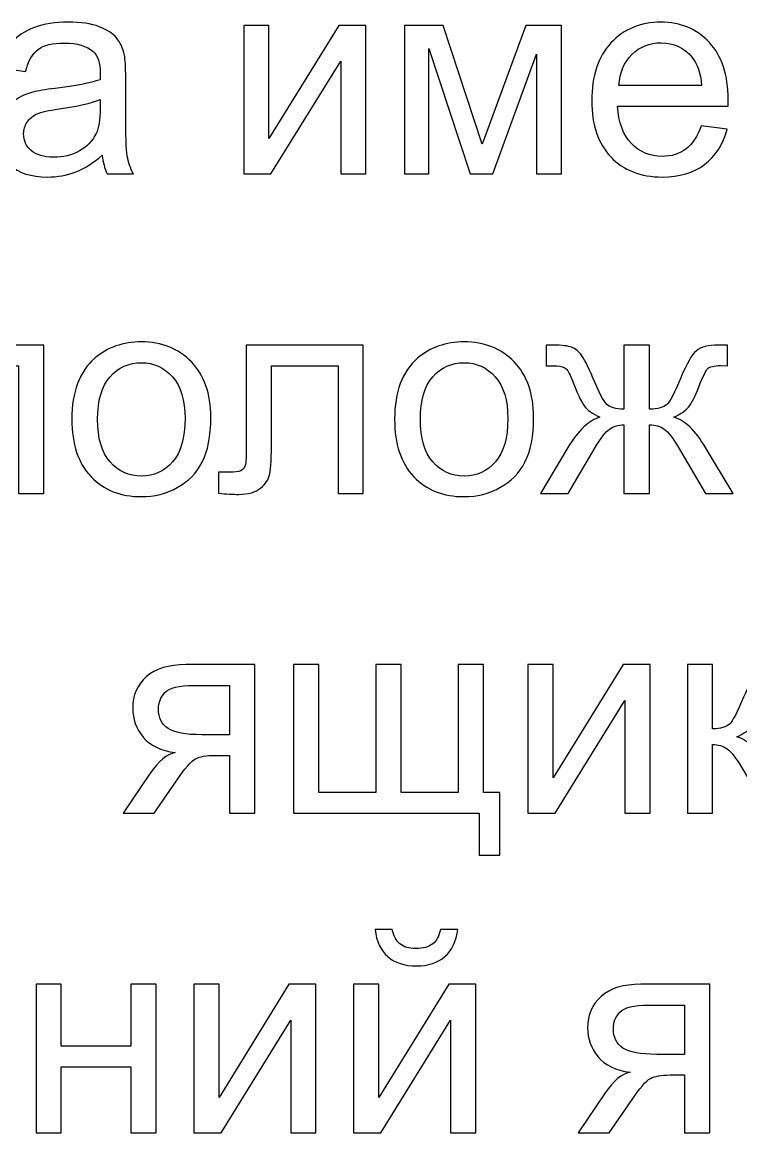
# Model space of a CAD drawing. Header units: centimetres. Extents: x 259 to 610, y 357 to 1252.
# Drawn here: x 307.33 to 316.19, y 1033.25 to 1046.95 of the extents above; entities that cross this region are included whole.
import ezdxf

# ---------------------------------------------------------------- set-up
doc = ezdxf.new("R2010")
doc.units = ezdxf.units.CM
doc.header["$MEASUREMENT"] = 0
doc.layers.add('layer 1', color=7, linetype='Continuous')

msp = doc.modelspace()

# ---------------------------------------------------------------- linework, layer by layer
at = {"layer": 'layer 1', "color": 250}
for points, knots in [([(308.3155, 1045.3049), (308.20026, 1045.20671), (308.08913, 1045.13791), (307.98271, 1045.09734), (307.98271, 1045.09734), (307.87629, 1045.05678), (307.76222, 1045.03678), (307.63993, 1045.03678), (307.63993, 1045.03678), (307.43885, 1045.03678), (307.28421, 1045.08559), (307.17603, 1045.18377), (307.17603, 1045.18377), (307.06784, 1045.28138), (307.01375, 1045.40661), (307.01375, 1045.55889), (307.01375, 1045.55889), (307.01375, 1045.64826), (307.03433, 1045.72999), (307.0749, 1045.80407), (307.0749, 1045.80407), (307.11606, 1045.87816), (307.16956, 1045.93695), (307.23541, 1045.98164), (307.23541, 1045.98164), (307.30185, 1046.02632), (307.37593, 1046.06043), (307.45884, 1046.08336), (307.45884, 1046.08336), (307.51998, 1046.09923), (307.61229, 1046.11452), (307.73518, 1046.12981), (307.73518, 1046.12981), (307.98565, 1046.1592), (308.17086, 1046.19507), (308.28904, 1046.23623), (308.28904, 1046.23623), (308.29021, 1046.27856), (308.2908, 1046.30561), (308.2908, 1046.31678), (308.2908, 1046.31678), (308.2908, 1046.4426), (308.2614, 1046.53138), (308.20261, 1046.58312), (308.20261, 1046.58312), (308.12323, 1046.65309), (308.00505, 1046.68778), (307.84866, 1046.68778), (307.84866, 1046.68778), (307.70225, 1046.68778), (307.59407, 1046.66191), (307.52469, 1046.61076), (307.52469, 1046.61076), (307.45472, 1046.55961), (307.40357, 1046.46906), (307.37005, 1046.33853), (307.37005, 1046.33853), (307.37005, 1046.33853), (307.06667, 1046.38086), (307.06667, 1046.38086), (307.06667, 1046.38086), (307.0943, 1046.5108), (307.13957, 1046.61605), (307.20307, 1046.69601), (307.20307, 1046.69601), (307.26657, 1046.77598), (307.3583, 1046.83712), (307.47824, 1046.88063), (307.47824, 1046.88063), (307.5976, 1046.92355), (307.73694, 1046.94531), (307.89452, 1046.94531), (307.89452, 1046.94531), (308.05091, 1046.94531), (308.1785, 1046.92708), (308.27669, 1046.89004), (308.27669, 1046.89004), (308.37429, 1046.853), (308.44661, 1046.80714), (308.49247, 1046.75128), (308.49247, 1046.75128), (308.53833, 1046.69542), (308.57067, 1046.62487), (308.58949, 1046.53961), (308.58949, 1046.53961), (308.59948, 1046.4867), (308.60477, 1046.39145), (308.60477, 1046.25445), (308.60477, 1046.25445), (308.60477, 1046.25445), (308.60477, 1045.84288), (308.60477, 1045.84288), (308.60477, 1045.84288), (308.60477, 1045.55537), (308.61124, 1045.37369), (308.62418, 1045.29666), (308.62418, 1045.29666), (308.63652, 1045.21964), (308.66239, 1045.14615), (308.70002, 1045.07559), (308.70002, 1045.07559), (308.70002, 1045.07559), (308.37547, 1045.07559), (308.37547, 1045.07559), (308.37547, 1045.07559), (308.34431, 1045.14085), (308.32432, 1045.21729), (308.3155, 1045.3049)], [0, 0, 0, 0, 0.03571429, 0.03571429, 0.03571429, 0.03571429, 0.07142857, 0.07142857, 0.07142857, 0.07142857, 0.10714286, 0.10714286, 0.10714286, 0.10714286, 0.14285714, 0.14285714, 0.14285714, 0.14285714, 0.17857143, 0.17857143, 0.17857143, 0.17857143, 0.21428571, 0.21428571, 0.21428571, 0.21428571, 0.25, 0.25, 0.25, 0.25, 0.28571429, 0.28571429, 0.28571429, 0.28571429, 0.32142857, 0.32142857, 0.32142857, 0.32142857, 0.35714286, 0.35714286, 0.35714286, 0.35714286, 0.39285714, 0.39285714, 0.39285714, 0.39285714, 0.42857143, 0.42857143, 0.42857143, 0.42857143, 0.46428571, 0.46428571, 0.46428571, 0.46428571, 0.5, 0.5, 0.5, 0.5, 0.53571429, 0.53571429, 0.53571429, 0.53571429, 0.57142857, 0.57142857, 0.57142857, 0.57142857, 0.60714286, 0.60714286, 0.60714286, 0.60714286, 0.64285714, 0.64285714, 0.64285714, 0.64285714, 0.67857143, 0.67857143, 0.67857143, 0.67857143, 0.71428571, 0.71428571, 0.71428571, 0.71428571, 0.75, 0.75, 0.75, 0.75, 0.78571429, 0.78571429, 0.78571429, 0.78571429, 0.82142857, 0.82142857, 0.82142857, 0.82142857, 0.85714286, 0.85714286, 0.85714286, 0.85714286, 0.89285714, 0.89285714, 0.89285714, 0.89285714, 0.92857143, 0.92857143, 0.92857143, 0.92857143, 1, 1, 1, 1]), ([(310.06174, 1046.9065), (310.06174, 1046.9065), (310.37219, 1046.9065), (310.37219, 1046.9065), (310.37219, 1046.9065), (310.37219, 1046.9065), (310.37219, 1045.51009), (310.37219, 1045.51009), (310.37219, 1045.51009), (310.37219, 1045.51009), (311.23473, 1046.9065), (311.23473, 1046.9065), (311.23473, 1046.9065), (311.23473, 1046.9065), (311.5681, 1046.9065), (311.5681, 1046.9065), (311.5681, 1046.9065), (311.5681, 1046.9065), (311.5681, 1045.07559), (311.5681, 1045.07559), (311.5681, 1045.07559), (311.5681, 1045.07559), (311.25766, 1045.07559), (311.25766, 1045.07559), (311.25766, 1045.07559), (311.25766, 1045.07559), (311.25766, 1046.46318), (311.25766, 1046.46318), (311.25766, 1046.46318), (311.25766, 1046.46318), (310.39629, 1045.07559), (310.39629, 1045.07559), (310.39629, 1045.07559), (310.39629, 1045.07559), (310.06174, 1045.07559), (310.06174, 1045.07559), (310.06174, 1045.07559), (310.06174, 1045.07559), (310.06174, 1046.9065), (310.06174, 1046.9065)], [0, 0, 0, 0, 0.09090909, 0.09090909, 0.09090909, 0.09090909, 0.18181818, 0.18181818, 0.18181818, 0.18181818, 0.27272727, 0.27272727, 0.27272727, 0.27272727, 0.36363636, 0.36363636, 0.36363636, 0.36363636, 0.45454545, 0.45454545, 0.45454545, 0.45454545, 0.54545455, 0.54545455, 0.54545455, 0.54545455, 0.63636364, 0.63636364, 0.63636364, 0.63636364, 0.72727273, 0.72727273, 0.72727273, 0.72727273, 0.81818182, 0.81818182, 0.81818182, 0.81818182, 1, 1, 1, 1]), ([(312.04318, 1046.9065), (312.04318, 1046.9065), (312.5206, 1046.9065), (312.5206, 1046.9065), (312.5206, 1046.9065), (312.5206, 1046.9065), (313.00449, 1045.4413), (313.00449, 1045.4413), (313.00449, 1045.4413), (313.00449, 1045.4413), (313.54013, 1046.9065), (313.54013, 1046.9065), (313.54013, 1046.9065), (313.54013, 1046.9065), (313.98345, 1046.9065), (313.98345, 1046.9065), (313.98345, 1046.9065), (313.98345, 1046.9065), (313.98345, 1045.07559), (313.98345, 1045.07559), (313.98345, 1045.07559), (313.98345, 1045.07559), (313.67301, 1045.07559), (313.67301, 1045.07559), (313.67301, 1045.07559), (313.67301, 1045.07559), (313.67301, 1046.54961), (313.67301, 1046.54961), (313.67301, 1046.54961), (313.67301, 1046.54961), (313.13385, 1045.07559), (313.13385, 1045.07559), (313.13385, 1045.07559), (313.13385, 1045.07559), (312.85633, 1045.07559), (312.85633, 1045.07559), (312.85633, 1045.07559), (312.85633, 1045.07559), (312.34656, 1046.62017), (312.34656, 1046.62017), (312.34656, 1046.62017), (312.34656, 1046.62017), (312.34656, 1045.07559), (312.34656, 1045.07559), (312.34656, 1045.07559), (312.34656, 1045.07559), (312.04318, 1045.07559), (312.04318, 1045.07559), (312.04318, 1045.07559), (312.04318, 1045.07559), (312.04318, 1046.9065), (312.04318, 1046.9065)], [0, 0, 0, 0, 0.07142857, 0.07142857, 0.07142857, 0.07142857, 0.14285714, 0.14285714, 0.14285714, 0.14285714, 0.21428571, 0.21428571, 0.21428571, 0.21428571, 0.28571429, 0.28571429, 0.28571429, 0.28571429, 0.35714286, 0.35714286, 0.35714286, 0.35714286, 0.42857143, 0.42857143, 0.42857143, 0.42857143, 0.5, 0.5, 0.5, 0.5, 0.57142857, 0.57142857, 0.57142857, 0.57142857, 0.64285714, 0.64285714, 0.64285714, 0.64285714, 0.71428571, 0.71428571, 0.71428571, 0.71428571, 0.78571429, 0.78571429, 0.78571429, 0.78571429, 0.85714286, 0.85714286, 0.85714286, 0.85714286, 1, 1, 1, 1]), ([(315.70676, 1045.66826), (315.70676, 1045.66826), (316.02779, 1045.62592), (316.02779, 1045.62592), (316.02779, 1045.62592), (315.97781, 1045.43954), (315.88433, 1045.29431), (315.74792, 1045.19142), (315.74792, 1045.19142), (315.61151, 1045.08853), (315.43748, 1045.03678), (315.22522, 1045.03678), (315.22522, 1045.03678), (314.95829, 1045.03678), (314.74662, 1045.1191), (314.59022, 1045.28373), (314.59022, 1045.28373), (314.43383, 1045.44777), (314.35563, 1045.67884), (314.35563, 1045.97576), (314.35563, 1045.97576), (314.35563, 1046.28268), (314.43441, 1046.52139), (314.59258, 1046.69072), (314.59258, 1046.69072), (314.75074, 1046.86064), (314.95594, 1046.94531), (315.20817, 1046.94531), (315.20817, 1046.94531), (315.45218, 1046.94531), (315.65149, 1046.86241), (315.80613, 1046.69601), (315.80613, 1046.69601), (315.96076, 1046.52962), (316.03837, 1046.29561), (316.03837, 1045.99399), (316.03837, 1045.99399), (316.03837, 1045.97576), (316.03779, 1045.94813), (316.03661, 1045.91167), (316.03661, 1045.91167), (316.03661, 1045.91167), (314.67313, 1045.91167), (314.67313, 1045.91167), (314.67313, 1045.91167), (314.68489, 1045.71118), (314.74133, 1045.55713), (314.84364, 1045.45071), (314.84364, 1045.45071), (314.94535, 1045.34429), (315.07294, 1045.29078), (315.22522, 1045.29078), (315.22522, 1045.29078), (315.3387, 1045.29078), (315.43571, 1045.32077), (315.51568, 1045.38074), (315.51568, 1045.38074), (315.59623, 1045.44071), (315.65973, 1045.53655), (315.70676, 1045.66826)], [0, 0, 0, 0, 0.0625, 0.0625, 0.0625, 0.0625, 0.125, 0.125, 0.125, 0.125, 0.1875, 0.1875, 0.1875, 0.1875, 0.25, 0.25, 0.25, 0.25, 0.3125, 0.3125, 0.3125, 0.3125, 0.375, 0.375, 0.375, 0.375, 0.4375, 0.4375, 0.4375, 0.4375, 0.5, 0.5, 0.5, 0.5, 0.5625, 0.5625, 0.5625, 0.5625, 0.625, 0.625, 0.625, 0.625, 0.6875, 0.6875, 0.6875, 0.6875, 0.75, 0.75, 0.75, 0.75, 0.8125, 0.8125, 0.8125, 0.8125, 0.875, 0.875, 0.875, 0.875, 1, 1, 1, 1]), ([(314.69077, 1046.16567), (314.69077, 1046.16567), (315.71029, 1046.16567), (315.71029, 1046.16567), (315.71029, 1046.16567), (315.69677, 1046.31972), (315.65737, 1046.43496), (315.59329, 1046.51198), (315.59329, 1046.51198), (315.4951, 1046.63134), (315.36692, 1046.69131), (315.20994, 1046.69131), (315.20994, 1046.69131), (315.06765, 1046.69131), (314.94829, 1046.64368), (314.85128, 1046.54843), (314.85128, 1046.54843), (314.75485, 1046.45318), (314.70135, 1046.3256), (314.69077, 1046.16567)], [0, 0, 0, 0, 0.16666667, 0.16666667, 0.16666667, 0.16666667, 0.33333333, 0.33333333, 0.33333333, 0.33333333, 0.5, 0.5, 0.5, 0.5, 0.66666667, 0.66666667, 0.66666667, 0.66666667, 1, 1, 1, 1]), ([(308.2908, 1045.99281), (308.17791, 1045.94695), (308.00858, 1045.90814), (307.7828, 1045.87639), (307.7828, 1045.87639), (307.65463, 1045.85817), (307.56408, 1045.83759), (307.51117, 1045.81466), (307.51117, 1045.81466), (307.45825, 1045.79173), (307.41768, 1045.75821), (307.38887, 1045.7147), (307.38887, 1045.7147), (307.36006, 1045.67061), (307.34536, 1045.62181), (307.34536, 1045.56771), (307.34536, 1045.56771), (307.34536, 1045.48599), (307.37652, 1045.4172), (307.43943, 1045.36252), (307.43943, 1045.36252), (307.50235, 1045.30783), (307.59407, 1045.2802), (307.7146, 1045.2802), (307.7146, 1045.2802), (307.83396, 1045.2802), (307.94038, 1045.30607), (308.03386, 1045.3584), (308.03386, 1045.3584), (308.12676, 1045.41014), (308.19555, 1045.48128), (308.23906, 1045.57124), (308.23906, 1045.57124), (308.27258, 1045.64121), (308.28904, 1045.7441), (308.28904, 1045.87992), (308.28904, 1045.87992), (308.28904, 1045.87992), (308.2908, 1045.99281), (308.2908, 1045.99281)], [0, 0, 0, 0, 0.09090909, 0.09090909, 0.09090909, 0.09090909, 0.18181818, 0.18181818, 0.18181818, 0.18181818, 0.27272727, 0.27272727, 0.27272727, 0.27272727, 0.36363636, 0.36363636, 0.36363636, 0.36363636, 0.45454545, 0.45454545, 0.45454545, 0.45454545, 0.54545455, 0.54545455, 0.54545455, 0.54545455, 0.63636364, 0.63636364, 0.63636364, 0.63636364, 0.72727273, 0.72727273, 0.72727273, 0.72727273, 0.81818182, 0.81818182, 0.81818182, 0.81818182, 1, 1, 1, 1]), ([(307.94038, 1042.04994), (307.94038, 1042.38801), (308.03445, 1042.63849), (308.22319, 1042.80135), (308.22319, 1042.80135), (308.38017, 1042.93658), (308.57244, 1043.0042), (308.7988, 1043.0042), (308.7988, 1043.0042), (309.04986, 1043.0042), (309.25565, 1042.92188), (309.41557, 1042.75725), (309.41557, 1042.75725), (309.57491, 1042.59321), (309.65487, 1042.36567), (309.65487, 1042.07581), (309.65487, 1042.07581), (309.65487, 1041.84062), (309.61959, 1041.656), (309.54904, 1041.52136), (309.54904, 1041.52136), (309.47848, 1041.38672), (309.37559, 1041.28206), (309.24036, 1041.20739), (309.24036, 1041.20739), (309.10572, 1041.13272), (308.95814, 1041.09567), (308.7988, 1041.09567), (308.7988, 1041.09567), (308.54245, 1041.09567), (308.33549, 1041.1774), (308.17732, 1041.34144), (308.17732, 1041.34144), (308.01916, 1041.50548), (307.94038, 1041.74184), (307.94038, 1042.04994)], [0, 0, 0, 0, 0.1, 0.1, 0.1, 0.1, 0.2, 0.2, 0.2, 0.2, 0.3, 0.3, 0.3, 0.3, 0.4, 0.4, 0.4, 0.4, 0.5, 0.5, 0.5, 0.5, 0.6, 0.6, 0.6, 0.6, 0.7, 0.7, 0.7, 0.7, 0.8, 0.8, 0.8, 0.8, 1, 1, 1, 1]), ([(311.92264, 1042.04994), (311.92264, 1042.38801), (312.01671, 1042.63849), (312.20545, 1042.80135), (312.20545, 1042.80135), (312.36243, 1042.93658), (312.5547, 1043.0042), (312.78106, 1043.0042), (312.78106, 1043.0042), (313.03212, 1043.0042), (313.23791, 1042.92188), (313.39783, 1042.75725), (313.39783, 1042.75725), (313.55717, 1042.59321), (313.63713, 1042.36567), (313.63713, 1042.07581), (313.63713, 1042.07581), (313.63713, 1041.84062), (313.60185, 1041.656), (313.5313, 1041.52136), (313.5313, 1041.52136), (313.46074, 1041.38672), (313.35785, 1041.28206), (313.22262, 1041.20739), (313.22262, 1041.20739), (313.08798, 1041.13272), (312.9404, 1041.09567), (312.78106, 1041.09567), (312.78106, 1041.09567), (312.52471, 1041.09567), (312.31775, 1041.1774), (312.15958, 1041.34144), (312.15958, 1041.34144), (312.00142, 1041.50548), (311.92264, 1041.74184), (311.92264, 1042.04994)], [0, 0, 0, 0, 0.1, 0.1, 0.1, 0.1, 0.2, 0.2, 0.2, 0.2, 0.3, 0.3, 0.3, 0.3, 0.4, 0.4, 0.4, 0.4, 0.5, 0.5, 0.5, 0.5, 0.6, 0.6, 0.6, 0.6, 0.7, 0.7, 0.7, 0.7, 0.8, 0.8, 0.8, 0.8, 1, 1, 1, 1]), ([(306.1465, 1042.96539), (306.1465, 1042.96539), (307.59289, 1042.96539), (307.59289, 1042.96539), (307.59289, 1042.96539), (307.59289, 1042.96539), (307.59289, 1041.13448), (307.59289, 1041.13448), (307.59289, 1041.13448), (307.59289, 1041.13448), (307.28244, 1041.13448), (307.28244, 1041.13448), (307.28244, 1041.13448), (307.28244, 1041.13448), (307.28244, 1042.70787), (307.28244, 1042.70787), (307.28244, 1042.70787), (307.28244, 1042.70787), (306.45695, 1042.70787), (306.45695, 1042.70787), (306.45695, 1042.70787), (306.45695, 1042.70787), (306.45695, 1041.13448), (306.45695, 1041.13448), (306.45695, 1041.13448), (306.45695, 1041.13448), (306.1465, 1041.13448), (306.1465, 1041.13448), (306.1465, 1041.13448), (306.1465, 1041.13448), (306.1465, 1042.96539), (306.1465, 1042.96539)], [0, 0, 0, 0, 0.11111111, 0.11111111, 0.11111111, 0.11111111, 0.22222222, 0.22222222, 0.22222222, 0.22222222, 0.33333333, 0.33333333, 0.33333333, 0.33333333, 0.44444444, 0.44444444, 0.44444444, 0.44444444, 0.55555556, 0.55555556, 0.55555556, 0.55555556, 0.66666667, 0.66666667, 0.66666667, 0.66666667, 0.77777778, 0.77777778, 0.77777778, 0.77777778, 1, 1, 1, 1]), ([(310.09291, 1042.96539), (310.09291, 1042.96539), (311.53576, 1042.96539), (311.53576, 1042.96539), (311.53576, 1042.96539), (311.53576, 1042.96539), (311.53576, 1041.13624), (311.53576, 1041.13624), (311.53576, 1041.13624), (311.53576, 1041.13624), (311.22532, 1041.13624), (311.22532, 1041.13624), (311.22532, 1041.13624), (311.22532, 1041.13624), (311.22532, 1042.70787), (311.22532, 1042.70787), (311.22532, 1042.70787), (311.22532, 1042.70787), (310.40335, 1042.70787), (310.40335, 1042.70787), (310.40335, 1042.70787), (310.40335, 1042.70787), (310.40335, 1041.79711), (310.40335, 1041.79711), (310.40335, 1041.79711), (310.40335, 1041.58486), (310.3963, 1041.44492), (310.38277, 1041.37672), (310.38277, 1041.37672), (310.36866, 1041.3091), (310.33103, 1041.25031), (310.2693, 1041.19974), (310.2693, 1041.19974), (310.20697, 1041.14918), (310.1176, 1041.1239), (310.0006, 1041.1239), (310.0006, 1041.1239), (309.92828, 1041.1239), (309.84479, 1041.1286), (309.75071, 1041.13742), (309.75071, 1041.13742), (309.75071, 1041.13742), (309.75071, 1041.39553), (309.75071, 1041.39553), (309.75071, 1041.39553), (309.75071, 1041.39553), (309.88653, 1041.39553), (309.88653, 1041.39553), (309.88653, 1041.39553), (309.95062, 1041.39553), (309.99648, 1041.402), (310.02412, 1041.41553), (310.02412, 1041.41553), (310.05175, 1041.42846), (310.06998, 1041.44963), (310.07938, 1041.47844), (310.07938, 1041.47844), (310.0882, 1041.50725), (310.09291, 1041.60073), (310.09291, 1041.7589), (310.09291, 1041.7589), (310.09291, 1041.7589), (310.09291, 1042.96539), (310.09291, 1042.96539)], [0, 0, 0, 0, 0.05882353, 0.05882353, 0.05882353, 0.05882353, 0.11764706, 0.11764706, 0.11764706, 0.11764706, 0.17647059, 0.17647059, 0.17647059, 0.17647059, 0.23529412, 0.23529412, 0.23529412, 0.23529412, 0.29411765, 0.29411765, 0.29411765, 0.29411765, 0.35294118, 0.35294118, 0.35294118, 0.35294118, 0.41176471, 0.41176471, 0.41176471, 0.41176471, 0.47058824, 0.47058824, 0.47058824, 0.47058824, 0.52941176, 0.52941176, 0.52941176, 0.52941176, 0.58823529, 0.58823529, 0.58823529, 0.58823529, 0.64705882, 0.64705882, 0.64705882, 0.64705882, 0.70588235, 0.70588235, 0.70588235, 0.70588235, 0.76470588, 0.76470588, 0.76470588, 0.76470588, 0.82352941, 0.82352941, 0.82352941, 0.82352941, 0.88235294, 0.88235294, 0.88235294, 0.88235294, 1, 1, 1, 1]), ([(315.06941, 1042.96539), (315.06941, 1042.96539), (315.06941, 1042.17517), (315.06941, 1042.17517), (315.06941, 1042.17517), (315.16937, 1042.17517), (315.23992, 1042.19399), (315.28049, 1042.23103), (315.28049, 1042.23103), (315.32106, 1042.26866), (315.37927, 1042.37861), (315.45453, 1042.56205), (315.45453, 1042.56205), (315.52508, 1042.73609), (315.58917, 1042.84662), (315.64679, 1042.89484), (315.64679, 1042.89484), (315.70324, 1042.94187), (315.79261, 1042.96539), (315.91549, 1042.96539), (315.91549, 1042.96539), (315.91549, 1042.96539), (316.02897, 1042.96539), (316.02897, 1042.96539), (316.02897, 1042.96539), (316.02897, 1042.96539), (316.02897, 1042.70963), (316.02897, 1042.70963), (316.02897, 1042.70963), (316.02897, 1042.70963), (315.94489, 1042.71139), (315.94489, 1042.71139), (315.94489, 1042.71139), (315.86198, 1042.71139), (315.80966, 1042.69905), (315.78673, 1042.67494), (315.78673, 1042.67494), (315.76262, 1042.64966), (315.72558, 1042.5744), (315.67619, 1042.44916), (315.67619, 1042.44916), (315.63033, 1042.32922), (315.58799, 1042.2469), (315.54919, 1042.20045), (315.54919, 1042.20045), (315.51038, 1042.15459), (315.44924, 1042.11285), (315.36692, 1042.07463), (315.36692, 1042.07463), (315.50098, 1042.03877), (315.6315, 1041.91471), (315.75909, 1041.70186), (315.75909, 1041.70186), (315.75909, 1041.70186), (316.09952, 1041.13448), (316.09952, 1041.13448), (316.09952, 1041.13448), (316.09952, 1041.13448), (315.7585, 1041.13448), (315.7585, 1041.13448), (315.7585, 1041.13448), (315.7585, 1041.13448), (315.42689, 1041.70128), (315.42689, 1041.70128), (315.42689, 1041.70128), (315.35928, 1041.81652), (315.29989, 1041.89177), (315.24992, 1041.92764), (315.24992, 1041.92764), (315.19935, 1041.96351), (315.13938, 1041.98114), (315.06941, 1041.98114), (315.06941, 1041.98114), (315.06941, 1041.98114), (315.06941, 1041.13448), (315.06941, 1041.13448), (315.06941, 1041.13448), (315.06941, 1041.13448), (314.75191, 1041.13448), (314.75191, 1041.13448), (314.75191, 1041.13448), (314.75191, 1041.13448), (314.75191, 1041.98114), (314.75191, 1041.98114), (314.75191, 1041.98114), (314.68312, 1041.98114), (314.62374, 1041.96351), (314.57376, 1041.92823), (314.57376, 1041.92823), (314.5232, 1041.89295), (314.4644, 1041.8171), (314.39737, 1041.70069), (314.39737, 1041.70069), (314.39737, 1041.70069), (314.06282, 1041.13448), (314.06282, 1041.13448), (314.06282, 1041.13448), (314.06282, 1041.13448), (313.7218, 1041.13448), (313.7218, 1041.13448), (313.7218, 1041.13448), (313.7218, 1041.13448), (314.06106, 1041.70186), (314.06106, 1041.70186), (314.06106, 1041.70186), (314.18982, 1041.91471), (314.32153, 1042.03877), (314.45558, 1042.07463), (314.45558, 1042.07463), (314.36386, 1042.11696), (314.29918, 1042.16341), (314.26273, 1042.21339), (314.26273, 1042.21339), (314.22569, 1042.26337), (314.17101, 1042.38272), (314.09751, 1042.57146), (314.09751, 1042.57146), (314.07223, 1042.63496), (314.04518, 1042.67376), (314.01637, 1042.68787), (314.01637, 1042.68787), (313.98639, 1042.70257), (313.94229, 1042.70963), (313.88349, 1042.70963), (313.88349, 1042.70963), (313.86879, 1042.70963), (313.83822, 1042.70904), (313.79236, 1042.70787), (313.79236, 1042.70787), (313.79236, 1042.70787), (313.79236, 1042.96539), (313.79236, 1042.96539), (313.79236, 1042.96539), (313.79236, 1042.96539), (313.83528, 1042.96539), (313.83528, 1042.96539), (313.83528, 1042.96539), (313.95523, 1042.96539), (314.0393, 1042.95834), (314.0881, 1042.94364), (314.0881, 1042.94364), (314.13691, 1042.92953), (314.18041, 1042.89895), (314.21922, 1042.8525), (314.21922, 1042.8525), (314.25744, 1042.80606), (314.30741, 1042.70963), (314.36856, 1042.56205), (314.36856, 1042.56205), (314.44323, 1042.38155), (314.50085, 1042.27219), (314.54084, 1042.23338), (314.54084, 1042.23338), (314.58082, 1042.19457), (314.65137, 1042.17517), (314.75191, 1042.17517), (314.75191, 1042.17517), (314.75191, 1042.17517), (314.75191, 1042.96539), (314.75191, 1042.96539), (314.75191, 1042.96539), (314.75191, 1042.96539), (315.06941, 1042.96539), (315.06941, 1042.96539)], [0, 0, 0, 0, 0.02380952, 0.02380952, 0.02380952, 0.02380952, 0.04761905, 0.04761905, 0.04761905, 0.04761905, 0.07142857, 0.07142857, 0.07142857, 0.07142857, 0.0952381, 0.0952381, 0.0952381, 0.0952381, 0.11904762, 0.11904762, 0.11904762, 0.11904762, 0.14285714, 0.14285714, 0.14285714, 0.14285714, 0.16666667, 0.16666667, 0.16666667, 0.16666667, 0.19047619, 0.19047619, 0.19047619, 0.19047619, 0.21428571, 0.21428571, 0.21428571, 0.21428571, 0.23809524, 0.23809524, 0.23809524, 0.23809524, 0.26190476, 0.26190476, 0.26190476, 0.26190476, 0.28571429, 0.28571429, 0.28571429, 0.28571429, 0.30952381, 0.30952381, 0.30952381, 0.30952381, 0.33333333, 0.33333333, 0.33333333, 0.33333333, 0.35714286, 0.35714286, 0.35714286, 0.35714286, 0.38095238, 0.38095238, 0.38095238, 0.38095238, 0.4047619, 0.4047619, 0.4047619, 0.4047619, 0.42857143, 0.42857143, 0.42857143, 0.42857143, 0.45238095, 0.45238095, 0.45238095, 0.45238095, 0.47619048, 0.47619048, 0.47619048, 0.47619048, 0.5, 0.5, 0.5, 0.5, 0.52380952, 0.52380952, 0.52380952, 0.52380952, 0.54761905, 0.54761905, 0.54761905, 0.54761905, 0.57142857, 0.57142857, 0.57142857, 0.57142857, 0.5952381, 0.5952381, 0.5952381, 0.5952381, 0.61904762, 0.61904762, 0.61904762, 0.61904762, 0.64285714, 0.64285714, 0.64285714, 0.64285714, 0.66666667, 0.66666667, 0.66666667, 0.66666667, 0.69047619, 0.69047619, 0.69047619, 0.69047619, 0.71428571, 0.71428571, 0.71428571, 0.71428571, 0.73809524, 0.73809524, 0.73809524, 0.73809524, 0.76190476, 0.76190476, 0.76190476, 0.76190476, 0.78571429, 0.78571429, 0.78571429, 0.78571429, 0.80952381, 0.80952381, 0.80952381, 0.80952381, 0.83333333, 0.83333333, 0.83333333, 0.83333333, 0.85714286, 0.85714286, 0.85714286, 0.85714286, 0.88095238, 0.88095238, 0.88095238, 0.88095238, 0.9047619, 0.9047619, 0.9047619, 0.9047619, 0.92857143, 0.92857143, 0.92857143, 0.92857143, 0.95238095, 0.95238095, 0.95238095, 0.95238095, 1, 1, 1, 1]), ([(308.25788, 1042.04935), (308.25788, 1041.81534), (308.30903, 1041.64013), (308.41133, 1041.5243), (308.41133, 1041.5243), (308.51423, 1041.40788), (308.64299, 1041.34967), (308.7988, 1041.34967), (308.7988, 1041.34967), (308.95285, 1041.34967), (309.08102, 1041.40788), (309.18392, 1041.52489), (309.18392, 1041.52489), (309.28622, 1041.64189), (309.33737, 1041.82004), (309.33737, 1042.05934), (309.33737, 1042.05934), (309.33737, 1042.28512), (309.28563, 1042.45622), (309.18274, 1042.57205), (309.18274, 1042.57205), (309.07985, 1042.68846), (308.95167, 1042.74667), (308.7988, 1042.74667), (308.7988, 1042.74667), (308.64299, 1042.74667), (308.51423, 1042.68905), (308.41133, 1042.57322), (308.41133, 1042.57322), (308.30903, 1042.45739), (308.25788, 1042.28277), (308.25788, 1042.04935)], [0, 0, 0, 0, 0.11111111, 0.11111111, 0.11111111, 0.11111111, 0.22222222, 0.22222222, 0.22222222, 0.22222222, 0.33333333, 0.33333333, 0.33333333, 0.33333333, 0.44444444, 0.44444444, 0.44444444, 0.44444444, 0.55555556, 0.55555556, 0.55555556, 0.55555556, 0.66666667, 0.66666667, 0.66666667, 0.66666667, 0.77777778, 0.77777778, 0.77777778, 0.77777778, 1, 1, 1, 1]), ([(312.24014, 1042.04935), (312.24014, 1041.81534), (312.29129, 1041.64013), (312.39359, 1041.5243), (312.39359, 1041.5243), (312.49649, 1041.40788), (312.62525, 1041.34967), (312.78106, 1041.34967), (312.78106, 1041.34967), (312.93511, 1041.34967), (313.06328, 1041.40788), (313.16618, 1041.52489), (313.16618, 1041.52489), (313.26848, 1041.64189), (313.31963, 1041.82004), (313.31963, 1042.05934), (313.31963, 1042.05934), (313.31963, 1042.28512), (313.26789, 1042.45622), (313.165, 1042.57205), (313.165, 1042.57205), (313.06211, 1042.68846), (312.93393, 1042.74667), (312.78106, 1042.74667), (312.78106, 1042.74667), (312.62525, 1042.74667), (312.49649, 1042.68905), (312.39359, 1042.57322), (312.39359, 1042.57322), (312.29129, 1042.45739), (312.24014, 1042.28277), (312.24014, 1042.04935)], [0, 0, 0, 0, 0.11111111, 0.11111111, 0.11111111, 0.11111111, 0.22222222, 0.22222222, 0.22222222, 0.22222222, 0.33333333, 0.33333333, 0.33333333, 0.33333333, 0.44444444, 0.44444444, 0.44444444, 0.44444444, 0.55555556, 0.55555556, 0.55555556, 0.55555556, 0.66666667, 0.66666667, 0.66666667, 0.66666667, 0.77777778, 0.77777778, 0.77777778, 0.77777778, 1, 1, 1, 1]), ([(310.19755, 1039.02428), (310.19755, 1039.02428), (310.19755, 1037.19337), (310.19755, 1037.19337), (310.19755, 1037.19337), (310.19755, 1037.19337), (309.88711, 1037.19337), (309.88711, 1037.19337), (309.88711, 1037.19337), (309.88711, 1037.19337), (309.88711, 1037.90598), (309.88711, 1037.90598), (309.88711, 1037.90598), (309.88711, 1037.90598), (309.70837, 1037.90598), (309.70837, 1037.90598), (309.70837, 1037.90598), (309.59959, 1037.90598), (309.51846, 1037.89187), (309.46495, 1037.86306), (309.46495, 1037.86306), (309.41145, 1037.83425), (309.33325, 1037.74429), (309.23035, 1037.59201), (309.23035, 1037.59201), (309.23035, 1037.59201), (308.95754, 1037.19337), (308.95754, 1037.19337), (308.95754, 1037.19337), (308.95754, 1037.19337), (308.57301, 1037.19337), (308.57301, 1037.19337), (308.57301, 1037.19337), (308.57301, 1037.19337), (308.90815, 1037.68491), (308.90815, 1037.68491), (308.90815, 1037.68491), (309.01046, 1037.83542), (309.11276, 1037.92009), (309.21448, 1037.93949), (309.21448, 1037.93949), (309.0375, 1037.9636), (308.9058, 1038.02769), (308.81996, 1038.13117), (308.81996, 1038.13117), (308.73411, 1038.23465), (308.69119, 1038.35401), (308.69119, 1038.48865), (308.69119, 1038.48865), (308.69119, 1038.64799), (308.74705, 1038.77675), (308.85935, 1038.87553), (308.85935, 1038.87553), (308.97165, 1038.97489), (309.13452, 1039.02428), (309.34736, 1039.02428), (309.34736, 1039.02428), (309.34736, 1039.02428), (310.19755, 1039.02428), (310.19755, 1039.02428)], [0, 0, 0, 0, 0.0625, 0.0625, 0.0625, 0.0625, 0.125, 0.125, 0.125, 0.125, 0.1875, 0.1875, 0.1875, 0.1875, 0.25, 0.25, 0.25, 0.25, 0.3125, 0.3125, 0.3125, 0.3125, 0.375, 0.375, 0.375, 0.375, 0.4375, 0.4375, 0.4375, 0.4375, 0.5, 0.5, 0.5, 0.5, 0.5625, 0.5625, 0.5625, 0.5625, 0.625, 0.625, 0.625, 0.625, 0.6875, 0.6875, 0.6875, 0.6875, 0.75, 0.75, 0.75, 0.75, 0.8125, 0.8125, 0.8125, 0.8125, 0.875, 0.875, 0.875, 0.875, 1, 1, 1, 1]), ([(310.67557, 1039.02428), (310.67557, 1039.02428), (310.98601, 1039.02428), (310.98601, 1039.02428), (310.98601, 1039.02428), (310.98601, 1039.02428), (310.98601, 1037.44737), (310.98601, 1037.44737), (310.98601, 1037.44737), (310.98601, 1037.44737), (311.69156, 1037.44737), (311.69156, 1037.44737), (311.69156, 1037.44737), (311.69156, 1037.44737), (311.69156, 1039.02428), (311.69156, 1039.02428), (311.69156, 1039.02428), (311.69156, 1039.02428), (312.00201, 1039.02428), (312.00201, 1039.02428), (312.00201, 1039.02428), (312.00201, 1039.02428), (312.00201, 1037.44737), (312.00201, 1037.44737), (312.00201, 1037.44737), (312.00201, 1037.44737), (312.70756, 1037.44737), (312.70756, 1037.44737), (312.70756, 1037.44737), (312.70756, 1037.44737), (312.70756, 1039.02428), (312.70756, 1039.02428), (312.70756, 1039.02428), (312.70756, 1039.02428), (313.01801, 1039.02428), (313.01801, 1039.02428), (313.01801, 1039.02428), (313.01801, 1039.02428), (313.01801, 1037.44737), (313.01801, 1037.44737), (313.01801, 1037.44737), (313.01801, 1037.44737), (313.22262, 1037.44737), (313.22262, 1037.44737), (313.22262, 1037.44737), (313.22262, 1037.44737), (313.22262, 1036.67479), (313.22262, 1036.67479), (313.22262, 1036.67479), (313.22262, 1036.67479), (312.96509, 1036.67479), (312.96509, 1036.67479), (312.96509, 1036.67479), (312.96509, 1036.67479), (312.96509, 1037.19337), (312.96509, 1037.19337), (312.96509, 1037.19337), (312.96509, 1037.19337), (310.67557, 1037.19337), (310.67557, 1037.19337), (310.67557, 1037.19337), (310.67557, 1037.19337), (310.67557, 1039.02428), (310.67557, 1039.02428)], [0, 0, 0, 0, 0.05882353, 0.05882353, 0.05882353, 0.05882353, 0.11764706, 0.11764706, 0.11764706, 0.11764706, 0.17647059, 0.17647059, 0.17647059, 0.17647059, 0.23529412, 0.23529412, 0.23529412, 0.23529412, 0.29411765, 0.29411765, 0.29411765, 0.29411765, 0.35294118, 0.35294118, 0.35294118, 0.35294118, 0.41176471, 0.41176471, 0.41176471, 0.41176471, 0.47058824, 0.47058824, 0.47058824, 0.47058824, 0.52941176, 0.52941176, 0.52941176, 0.52941176, 0.58823529, 0.58823529, 0.58823529, 0.58823529, 0.64705882, 0.64705882, 0.64705882, 0.64705882, 0.70588235, 0.70588235, 0.70588235, 0.70588235, 0.76470588, 0.76470588, 0.76470588, 0.76470588, 0.82352941, 0.82352941, 0.82352941, 0.82352941, 0.88235294, 0.88235294, 0.88235294, 0.88235294, 1, 1, 1, 1]), ([(313.56775, 1039.02428), (313.56775, 1039.02428), (313.8782, 1039.02428), (313.8782, 1039.02428), (313.8782, 1039.02428), (313.8782, 1039.02428), (313.8782, 1037.62787), (313.8782, 1037.62787), (313.8782, 1037.62787), (313.8782, 1037.62787), (314.74074, 1039.02428), (314.74074, 1039.02428), (314.74074, 1039.02428), (314.74074, 1039.02428), (315.07411, 1039.02428), (315.07411, 1039.02428), (315.07411, 1039.02428), (315.07411, 1039.02428), (315.07411, 1037.19337), (315.07411, 1037.19337), (315.07411, 1037.19337), (315.07411, 1037.19337), (314.76367, 1037.19337), (314.76367, 1037.19337), (314.76367, 1037.19337), (314.76367, 1037.19337), (314.76367, 1038.58096), (314.76367, 1038.58096), (314.76367, 1038.58096), (314.76367, 1038.58096), (313.9023, 1037.19337), (313.9023, 1037.19337), (313.9023, 1037.19337), (313.9023, 1037.19337), (313.56775, 1037.19337), (313.56775, 1037.19337), (313.56775, 1037.19337), (313.56775, 1037.19337), (313.56775, 1039.02428), (313.56775, 1039.02428)], [0, 0, 0, 0, 0.09090909, 0.09090909, 0.09090909, 0.09090909, 0.18181818, 0.18181818, 0.18181818, 0.18181818, 0.27272727, 0.27272727, 0.27272727, 0.27272727, 0.36363636, 0.36363636, 0.36363636, 0.36363636, 0.45454545, 0.45454545, 0.45454545, 0.45454545, 0.54545455, 0.54545455, 0.54545455, 0.54545455, 0.63636364, 0.63636364, 0.63636364, 0.63636364, 0.72727273, 0.72727273, 0.72727273, 0.72727273, 0.81818182, 0.81818182, 0.81818182, 0.81818182, 1, 1, 1, 1]), ([(315.53508, 1039.02428), (315.53508, 1039.02428), (315.84552, 1039.02428), (315.84552, 1039.02428), (315.84552, 1039.02428), (315.84552, 1039.02428), (315.84552, 1038.23406), (315.84552, 1038.23406), (315.84552, 1038.23406), (315.9443, 1038.23406), (316.01368, 1038.25288), (316.05366, 1038.29109), (316.05366, 1038.29109), (316.09305, 1038.32872), (316.15126, 1038.43867), (316.22887, 1038.62153), (316.22887, 1038.62153), (316.29002, 1038.76617), (316.33941, 1038.86142), (316.37704, 1038.90728), (316.37704, 1038.90728), (316.41525, 1038.95314), (316.45876, 1038.9843), (316.50815, 1039.00018), (316.50815, 1039.00018), (316.55813, 1039.01605), (316.6375, 1039.02428), (316.74628, 1039.02428), (316.74628, 1039.02428), (316.74628, 1039.02428), (316.8086, 1039.02428), (316.8086, 1039.02428), (316.8086, 1039.02428), (316.8086, 1039.02428), (316.8086, 1038.76852), (316.8086, 1038.76852), (316.8086, 1038.76852), (316.8086, 1038.76852), (316.72217, 1038.77028), (316.72217, 1038.77028), (316.72217, 1038.77028), (316.64044, 1038.77028), (316.58811, 1038.75794), (316.56518, 1038.73383), (316.56518, 1038.73383), (316.54108, 1038.70855), (316.50404, 1038.63329), (316.45465, 1038.50805), (316.45465, 1038.50805), (316.40761, 1038.38811), (316.36469, 1038.30521), (316.3253, 1038.25934), (316.3253, 1038.25934), (316.28649, 1038.21348), (316.22593, 1038.17174), (316.1442, 1038.13352), (316.1442, 1038.13352), (316.27767, 1038.09766), (316.40937, 1037.9736), (316.53873, 1037.76075), (316.53873, 1037.76075), (316.53873, 1037.76075), (316.87916, 1037.19337), (316.87916, 1037.19337), (316.87916, 1037.19337), (316.87916, 1037.19337), (316.53814, 1037.19337), (316.53814, 1037.19337), (316.53814, 1037.19337), (316.53814, 1037.19337), (316.20241, 1037.75899), (316.20241, 1037.75899), (316.20241, 1037.75899), (316.1348, 1037.87364), (316.076, 1037.9489), (316.02602, 1037.98535), (316.02602, 1037.98535), (315.97546, 1038.02181), (315.91549, 1038.04003), (315.84552, 1038.04003), (315.84552, 1038.04003), (315.84552, 1038.04003), (315.84552, 1037.19337), (315.84552, 1037.19337), (315.84552, 1037.19337), (315.84552, 1037.19337), (315.53508, 1037.19337), (315.53508, 1037.19337), (315.53508, 1037.19337), (315.53508, 1037.19337), (315.53508, 1039.02428), (315.53508, 1039.02428)], [0, 0, 0, 0, 0.04166667, 0.04166667, 0.04166667, 0.04166667, 0.08333333, 0.08333333, 0.08333333, 0.08333333, 0.125, 0.125, 0.125, 0.125, 0.16666667, 0.16666667, 0.16666667, 0.16666667, 0.20833333, 0.20833333, 0.20833333, 0.20833333, 0.25, 0.25, 0.25, 0.25, 0.29166667, 0.29166667, 0.29166667, 0.29166667, 0.33333333, 0.33333333, 0.33333333, 0.33333333, 0.375, 0.375, 0.375, 0.375, 0.41666667, 0.41666667, 0.41666667, 0.41666667, 0.45833333, 0.45833333, 0.45833333, 0.45833333, 0.5, 0.5, 0.5, 0.5, 0.54166667, 0.54166667, 0.54166667, 0.54166667, 0.58333333, 0.58333333, 0.58333333, 0.58333333, 0.625, 0.625, 0.625, 0.625, 0.66666667, 0.66666667, 0.66666667, 0.66666667, 0.70833333, 0.70833333, 0.70833333, 0.70833333, 0.75, 0.75, 0.75, 0.75, 0.79166667, 0.79166667, 0.79166667, 0.79166667, 0.83333333, 0.83333333, 0.83333333, 0.83333333, 0.875, 0.875, 0.875, 0.875, 0.91666667, 0.91666667, 0.91666667, 0.91666667, 1, 1, 1, 1]), ([(309.88711, 1038.76676), (309.88711, 1038.76676), (309.44614, 1038.76676), (309.44614, 1038.76676), (309.44614, 1038.76676), (309.26152, 1038.76676), (309.14216, 1038.73795), (309.08866, 1038.68033), (309.08866, 1038.68033), (309.03515, 1038.6227), (309.00869, 1038.55509), (309.00869, 1038.47807), (309.00869, 1038.47807), (309.00869, 1038.36871), (309.04809, 1038.28815), (309.12687, 1038.237), (309.12687, 1038.237), (309.20507, 1038.18585), (309.34442, 1038.15998), (309.54433, 1038.15998), (309.54433, 1038.15998), (309.54433, 1038.15998), (309.88711, 1038.15998), (309.88711, 1038.15998), (309.88711, 1038.15998), (309.88711, 1038.15998), (309.88711, 1038.76676), (309.88711, 1038.76676)], [0, 0, 0, 0, 0.125, 0.125, 0.125, 0.125, 0.25, 0.25, 0.25, 0.25, 0.375, 0.375, 0.375, 0.375, 0.5, 0.5, 0.5, 0.5, 0.625, 0.625, 0.625, 0.625, 0.75, 0.75, 0.75, 0.75, 1, 1, 1, 1]), ([(312.48943, 1035.7605), (312.48943, 1035.7605), (312.7011, 1035.7605), (312.7011, 1035.7605), (312.7011, 1035.7605), (312.68405, 1035.61528), (312.63113, 1035.50357), (312.54294, 1035.42595), (312.54294, 1035.42595), (312.45475, 1035.34776), (312.33774, 1035.30895), (312.19134, 1035.30895), (312.19134, 1035.30895), (312.04435, 1035.30895), (311.92676, 1035.34776), (311.83915, 1035.42478), (311.83915, 1035.42478), (311.75154, 1035.50239), (311.69863, 1035.6141), (311.68158, 1035.7605), (311.68158, 1035.7605), (311.68158, 1035.7605), (311.89324, 1035.7605), (311.89324, 1035.7605), (311.89324, 1035.7605), (311.90912, 1035.68113), (311.94145, 1035.62175), (311.98908, 1035.58294), (311.98908, 1035.58294), (312.0367, 1035.54355), (312.10138, 1035.52414), (312.18193, 1035.52414), (312.18193, 1035.52414), (312.27542, 1035.52414), (312.34597, 1035.54296), (312.3936, 1035.58118), (312.3936, 1035.58118), (312.44122, 1035.61881), (312.47356, 1035.67878), (312.48943, 1035.7605)], [0, 0, 0, 0, 0.09090909, 0.09090909, 0.09090909, 0.09090909, 0.18181818, 0.18181818, 0.18181818, 0.18181818, 0.27272727, 0.27272727, 0.27272727, 0.27272727, 0.36363636, 0.36363636, 0.36363636, 0.36363636, 0.45454545, 0.45454545, 0.45454545, 0.45454545, 0.54545455, 0.54545455, 0.54545455, 0.54545455, 0.63636364, 0.63636364, 0.63636364, 0.63636364, 0.72727273, 0.72727273, 0.72727273, 0.72727273, 0.81818182, 0.81818182, 0.81818182, 0.81818182, 1, 1, 1, 1]), ([(307.49822, 1035.08317), (307.49822, 1035.08317), (307.80867, 1035.08317), (307.80867, 1035.08317), (307.80867, 1035.08317), (307.80867, 1035.08317), (307.80867, 1034.32117), (307.80867, 1034.32117), (307.80867, 1034.32117), (307.80867, 1034.32117), (308.66944, 1034.32117), (308.66944, 1034.32117), (308.66944, 1034.32117), (308.66944, 1034.32117), (308.66944, 1035.08317), (308.66944, 1035.08317), (308.66944, 1035.08317), (308.66944, 1035.08317), (308.97989, 1035.08317), (308.97989, 1035.08317), (308.97989, 1035.08317), (308.97989, 1035.08317), (308.97989, 1033.25226), (308.97989, 1033.25226), (308.97989, 1033.25226), (308.97989, 1033.25226), (308.66944, 1033.25226), (308.66944, 1033.25226), (308.66944, 1033.25226), (308.66944, 1033.25226), (308.66944, 1034.06365), (308.66944, 1034.06365), (308.66944, 1034.06365), (308.66944, 1034.06365), (307.80867, 1034.06365), (307.80867, 1034.06365), (307.80867, 1034.06365), (307.80867, 1034.06365), (307.80867, 1033.25226), (307.80867, 1033.25226), (307.80867, 1033.25226), (307.80867, 1033.25226), (307.49822, 1033.25226), (307.49822, 1033.25226), (307.49822, 1033.25226), (307.49822, 1033.25226), (307.49822, 1035.08317), (307.49822, 1035.08317)], [0, 0, 0, 0, 0.07692308, 0.07692308, 0.07692308, 0.07692308, 0.15384615, 0.15384615, 0.15384615, 0.15384615, 0.23076923, 0.23076923, 0.23076923, 0.23076923, 0.30769231, 0.30769231, 0.30769231, 0.30769231, 0.38461538, 0.38461538, 0.38461538, 0.38461538, 0.46153846, 0.46153846, 0.46153846, 0.46153846, 0.53846154, 0.53846154, 0.53846154, 0.53846154, 0.61538462, 0.61538462, 0.61538462, 0.61538462, 0.69230769, 0.69230769, 0.69230769, 0.69230769, 0.76923077, 0.76923077, 0.76923077, 0.76923077, 0.84615385, 0.84615385, 0.84615385, 0.84615385, 1, 1, 1, 1]), ([(309.44614, 1035.08317), (309.44614, 1035.08317), (309.75659, 1035.08317), (309.75659, 1035.08317), (309.75659, 1035.08317), (309.75659, 1035.08317), (309.75659, 1033.68676), (309.75659, 1033.68676), (309.75659, 1033.68676), (309.75659, 1033.68676), (310.61913, 1035.08317), (310.61913, 1035.08317), (310.61913, 1035.08317), (310.61913, 1035.08317), (310.9525, 1035.08317), (310.9525, 1035.08317), (310.9525, 1035.08317), (310.9525, 1035.08317), (310.9525, 1033.25226), (310.9525, 1033.25226), (310.9525, 1033.25226), (310.9525, 1033.25226), (310.64206, 1033.25226), (310.64206, 1033.25226), (310.64206, 1033.25226), (310.64206, 1033.25226), (310.64206, 1034.63985), (310.64206, 1034.63985), (310.64206, 1034.63985), (310.64206, 1034.63985), (309.78069, 1033.25226), (309.78069, 1033.25226), (309.78069, 1033.25226), (309.78069, 1033.25226), (309.44614, 1033.25226), (309.44614, 1033.25226), (309.44614, 1033.25226), (309.44614, 1033.25226), (309.44614, 1035.08317), (309.44614, 1035.08317)], [0, 0, 0, 0, 0.09090909, 0.09090909, 0.09090909, 0.09090909, 0.18181818, 0.18181818, 0.18181818, 0.18181818, 0.27272727, 0.27272727, 0.27272727, 0.27272727, 0.36363636, 0.36363636, 0.36363636, 0.36363636, 0.45454545, 0.45454545, 0.45454545, 0.45454545, 0.54545455, 0.54545455, 0.54545455, 0.54545455, 0.63636364, 0.63636364, 0.63636364, 0.63636364, 0.72727273, 0.72727273, 0.72727273, 0.72727273, 0.81818182, 0.81818182, 0.81818182, 0.81818182, 1, 1, 1, 1]), ([(311.41699, 1035.08317), (311.41699, 1035.08317), (311.72744, 1035.08317), (311.72744, 1035.08317), (311.72744, 1035.08317), (311.72744, 1035.08317), (311.72744, 1033.68676), (311.72744, 1033.68676), (311.72744, 1033.68676), (311.72744, 1033.68676), (312.58998, 1035.08317), (312.58998, 1035.08317), (312.58998, 1035.08317), (312.58998, 1035.08317), (312.92335, 1035.08317), (312.92335, 1035.08317), (312.92335, 1035.08317), (312.92335, 1035.08317), (312.92335, 1033.25226), (312.92335, 1033.25226), (312.92335, 1033.25226), (312.92335, 1033.25226), (312.61291, 1033.25226), (312.61291, 1033.25226), (312.61291, 1033.25226), (312.61291, 1033.25226), (312.61291, 1034.63985), (312.61291, 1034.63985), (312.61291, 1034.63985), (312.61291, 1034.63985), (311.75154, 1033.25226), (311.75154, 1033.25226), (311.75154, 1033.25226), (311.75154, 1033.25226), (311.41699, 1033.25226), (311.41699, 1033.25226), (311.41699, 1033.25226), (311.41699, 1033.25226), (311.41699, 1035.08317), (311.41699, 1035.08317)], [0, 0, 0, 0, 0.09090909, 0.09090909, 0.09090909, 0.09090909, 0.18181818, 0.18181818, 0.18181818, 0.18181818, 0.27272727, 0.27272727, 0.27272727, 0.27272727, 0.36363636, 0.36363636, 0.36363636, 0.36363636, 0.45454545, 0.45454545, 0.45454545, 0.45454545, 0.54545455, 0.54545455, 0.54545455, 0.54545455, 0.63636364, 0.63636364, 0.63636364, 0.63636364, 0.72727273, 0.72727273, 0.72727273, 0.72727273, 0.81818182, 0.81818182, 0.81818182, 0.81818182, 1, 1, 1, 1]), ([(315.81083, 1035.08317), (315.81083, 1035.08317), (315.81083, 1033.25226), (315.81083, 1033.25226), (315.81083, 1033.25226), (315.81083, 1033.25226), (315.50039, 1033.25226), (315.50039, 1033.25226), (315.50039, 1033.25226), (315.50039, 1033.25226), (315.50039, 1033.96487), (315.50039, 1033.96487), (315.50039, 1033.96487), (315.50039, 1033.96487), (315.32165, 1033.96487), (315.32165, 1033.96487), (315.32165, 1033.96487), (315.21287, 1033.96487), (315.13174, 1033.95076), (315.07823, 1033.92195), (315.07823, 1033.92195), (315.02473, 1033.89314), (314.94653, 1033.80318), (314.84363, 1033.6509), (314.84363, 1033.6509), (314.84363, 1033.6509), (314.57082, 1033.25226), (314.57082, 1033.25226), (314.57082, 1033.25226), (314.57082, 1033.25226), (314.18629, 1033.25226), (314.18629, 1033.25226), (314.18629, 1033.25226), (314.18629, 1033.25226), (314.52143, 1033.7438), (314.52143, 1033.7438), (314.52143, 1033.7438), (314.62374, 1033.89431), (314.72604, 1033.97898), (314.82776, 1033.99838), (314.82776, 1033.99838), (314.65078, 1034.02249), (314.51908, 1034.08658), (314.43324, 1034.19006), (314.43324, 1034.19006), (314.34739, 1034.29354), (314.30447, 1034.4129), (314.30447, 1034.54754), (314.30447, 1034.54754), (314.30447, 1034.70688), (314.36033, 1034.83564), (314.47263, 1034.93442), (314.47263, 1034.93442), (314.58493, 1035.03378), (314.7478, 1035.08317), (314.96064, 1035.08317), (314.96064, 1035.08317), (314.96064, 1035.08317), (315.81083, 1035.08317), (315.81083, 1035.08317)], [0, 0, 0, 0, 0.0625, 0.0625, 0.0625, 0.0625, 0.125, 0.125, 0.125, 0.125, 0.1875, 0.1875, 0.1875, 0.1875, 0.25, 0.25, 0.25, 0.25, 0.3125, 0.3125, 0.3125, 0.3125, 0.375, 0.375, 0.375, 0.375, 0.4375, 0.4375, 0.4375, 0.4375, 0.5, 0.5, 0.5, 0.5, 0.5625, 0.5625, 0.5625, 0.5625, 0.625, 0.625, 0.625, 0.625, 0.6875, 0.6875, 0.6875, 0.6875, 0.75, 0.75, 0.75, 0.75, 0.8125, 0.8125, 0.8125, 0.8125, 0.875, 0.875, 0.875, 0.875, 1, 1, 1, 1]), ([(315.50039, 1034.82565), (315.50039, 1034.82565), (315.05942, 1034.82565), (315.05942, 1034.82565), (315.05942, 1034.82565), (314.8748, 1034.82565), (314.75544, 1034.79684), (314.70194, 1034.73922), (314.70194, 1034.73922), (314.64843, 1034.68159), (314.62197, 1034.61398), (314.62197, 1034.53696), (314.62197, 1034.53696), (314.62197, 1034.4276), (314.66137, 1034.34704), (314.74015, 1034.29589), (314.74015, 1034.29589), (314.81835, 1034.24474), (314.9577, 1034.21887), (315.15761, 1034.21887), (315.15761, 1034.21887), (315.15761, 1034.21887), (315.50039, 1034.21887), (315.50039, 1034.21887), (315.50039, 1034.21887), (315.50039, 1034.21887), (315.50039, 1034.82565), (315.50039, 1034.82565)], [0, 0, 0, 0, 0.125, 0.125, 0.125, 0.125, 0.25, 0.25, 0.25, 0.25, 0.375, 0.375, 0.375, 0.375, 0.5, 0.5, 0.5, 0.5, 0.625, 0.625, 0.625, 0.625, 0.75, 0.75, 0.75, 0.75, 1, 1, 1, 1])]:
    msp.add_open_spline(points, degree=3, knots=knots, dxfattribs=at)

doc.saveas('drawing.dxf')
